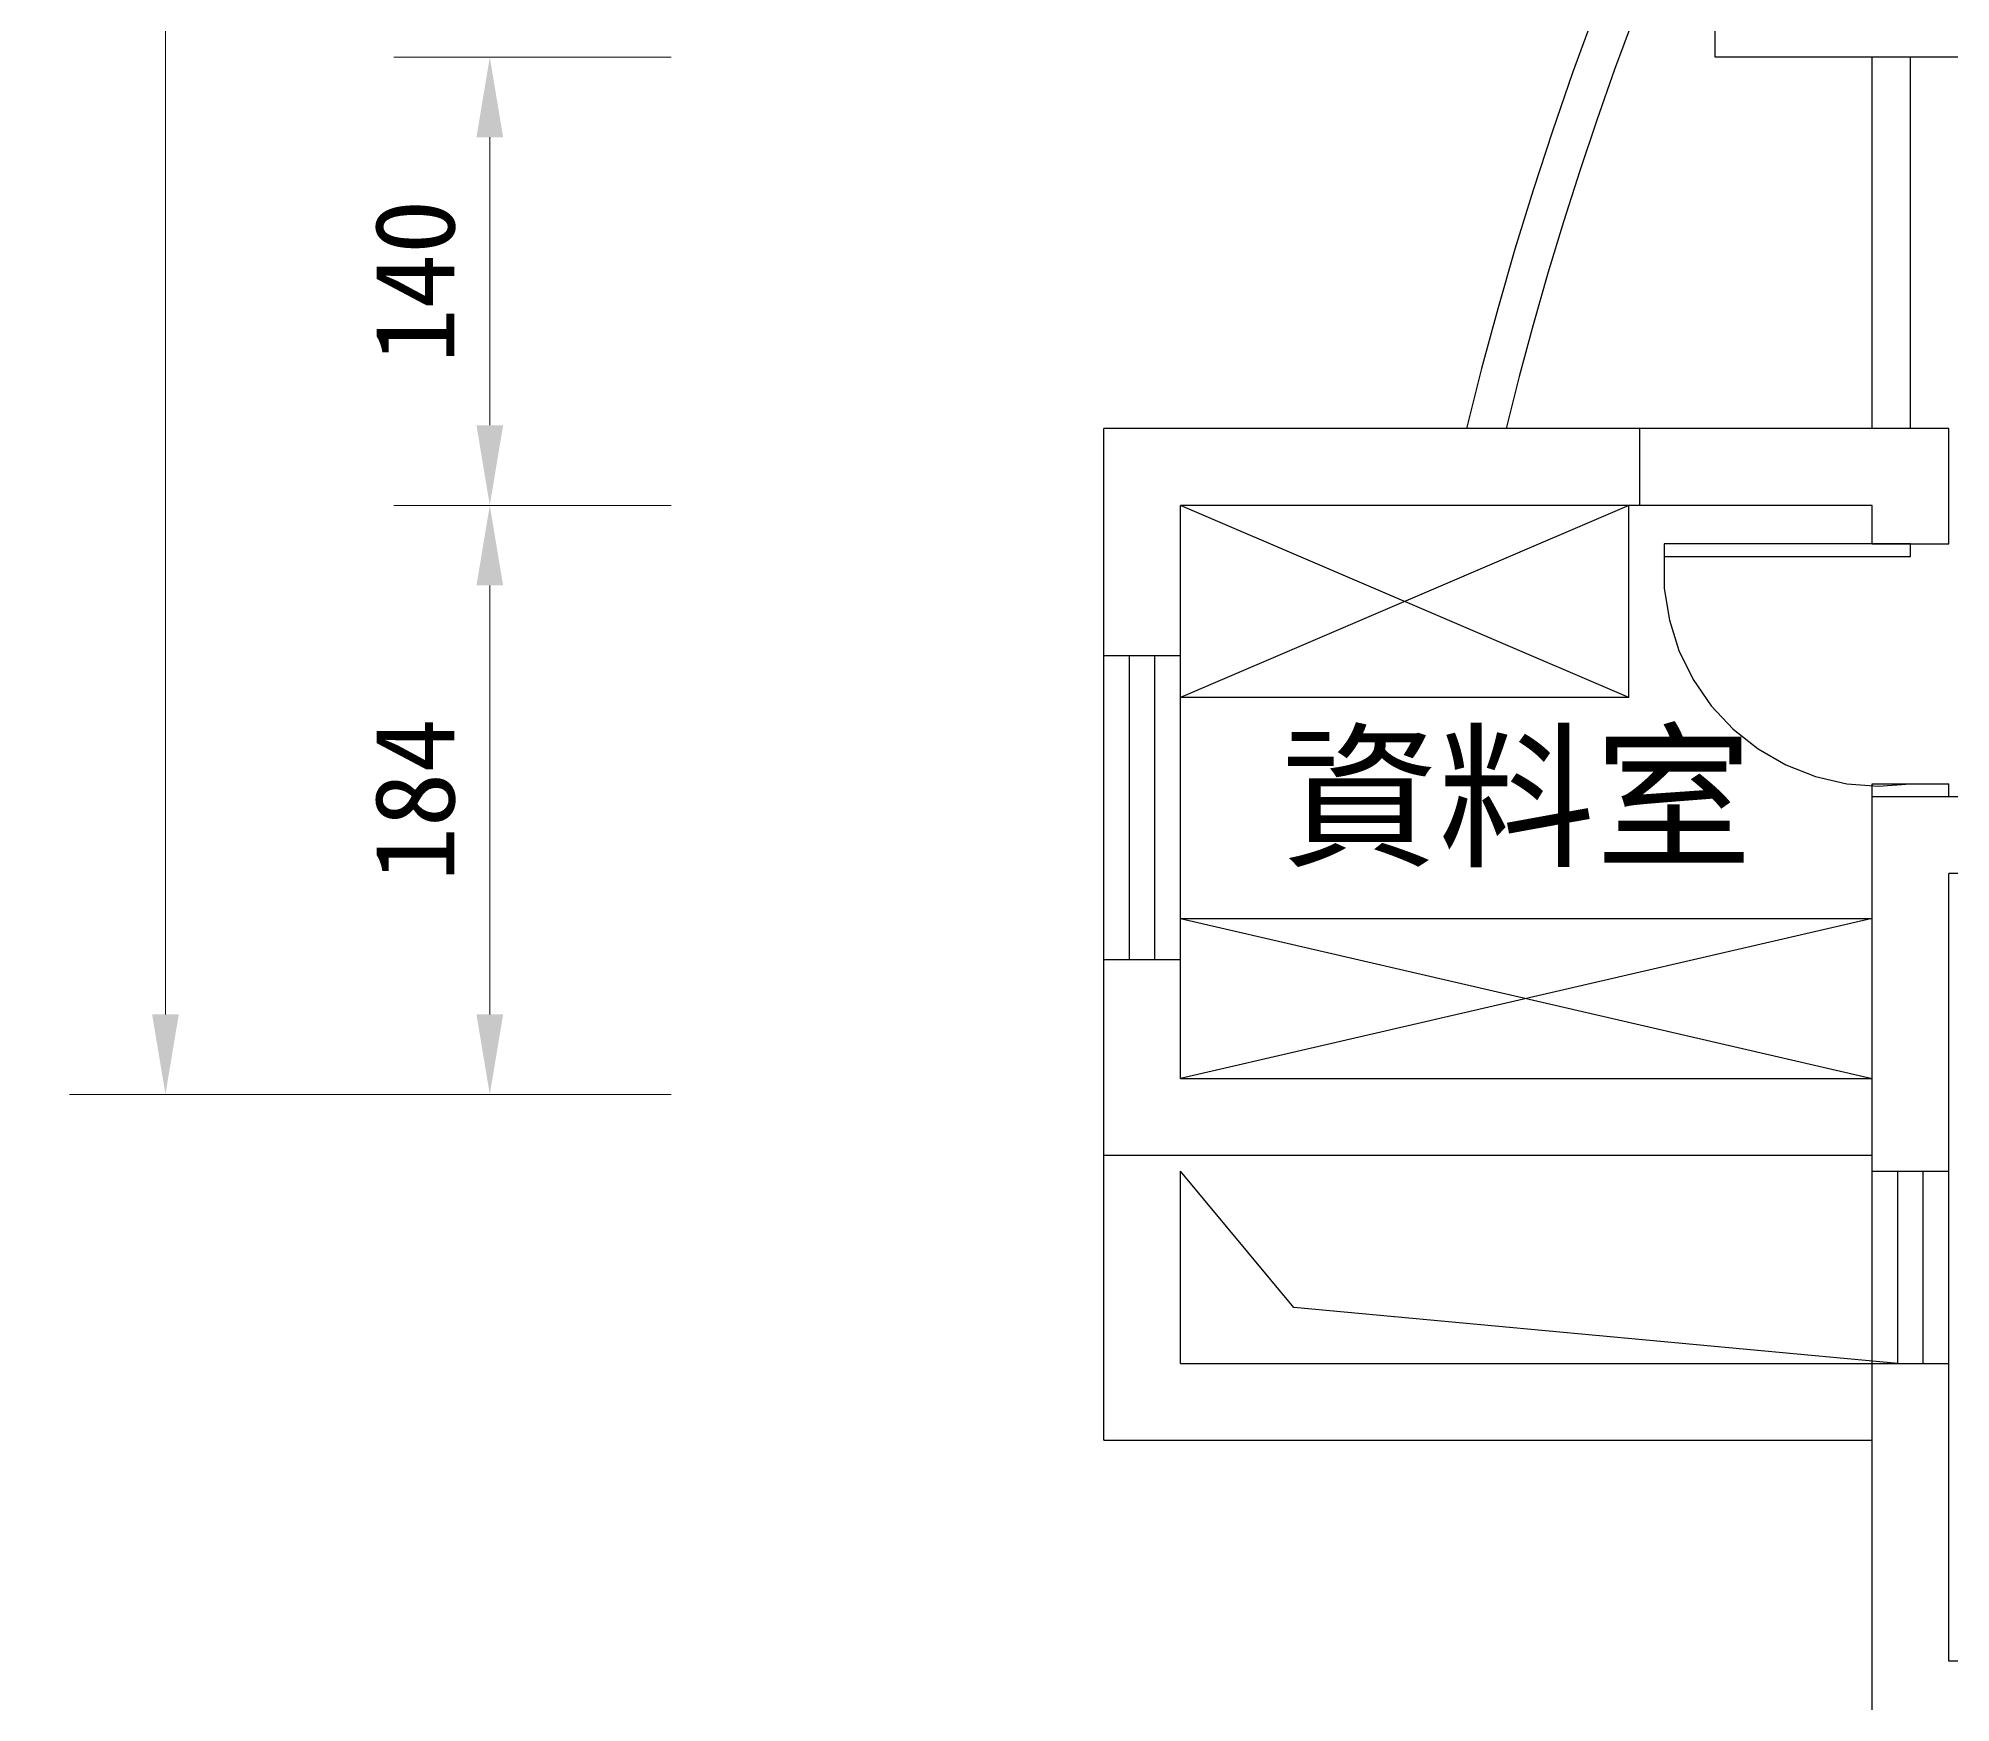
# Model space of a CAD drawing. Header units: centimetres. Extents: x 1966 to 8787, y 7398 to 12383.
# Drawn here: x 5831 to 6428, y 10818 to 11338 of the extents above; entities that cross this region are included whole.
import ezdxf

# ---------------------------------------------------------------- set-up
doc = ezdxf.new("R2010")
doc.units = ezdxf.units.CM
doc.header["$PDMODE"] = 35
doc.styles.get("Standard").update_dxf_attribs({"font": 'arial.ttf', "height": 10})
doc.styles.add('文2.5', font='kaiu.ttf', dxfattribs={"height": 2.5})
doc.dimstyles.new('DIM2.5', dxfattribs={"dimtxt": 2.5, "dimasz": 2.5, "dimexe": 3, "dimexo": 1, "dimgap": 1, "dimtad": 1, "dimdec": 1, "dimdsep": 46, "dimtxsty": '文2.5', "dimcen": 0, "dimadec": 0, "dimazin": 0, "dimtfac": 1, "dimtdec": 1, "dimtmove": 0, "dimatfit": 3, "dimfxl": 1, "dimlwd": 15, "dimlwe": 15, "dimarcsym": 0})

# ---------------------------------------------------------------- blocks, each defined once
blk = doc.blocks.new('*D75')
at = {"color": 0, "linetype": 'Continuous', "lineweight": 15, "transparency": 16777216}
for p, q in [((6028.36, 11192.49), (5941.74, 11192.49)), ((5971.74, 11033.49), (5971.74, 11167.49)), ((6028.36, 11008.49), (5941.74, 11008.49))]:
    blk.add_line(p, q, dxfattribs=at)
at = {"color": 0, "transparency": 16777216}
for points in [[(5967.58, 11167.49), (5975.91, 11167.49), (5971.74, 11192.49)], [(5967.58, 11033.49), (5975.91, 11033.49), (5971.74, 11008.49)]]:
    blk.add_solid(points, dxfattribs=at)
at = {"layer": 'DEFPOINTS', "color": 0, "transparency": 16777216}
for p in [(5971.74, 11192.49), (6038.36, 11192.49), (6038.36, 11008.49)]:
    blk.add_point(p, dxfattribs=at)
at = {"color": 0, "transparency": 16777216, "insert": (5948.41, 11100.49), "char_height": 25, "attachment_point": 5, "rotation": 90, "style": '文2.5'}
blk.add_mtext('184', dxfattribs=at)
blk = doc.blocks.new('*D76')
at = {"color": 0, "linetype": 'Continuous', "lineweight": 15, "transparency": 16777216}
for p, q in [((6028.36, 11332.49), (5941.74, 11332.49)), ((5971.74, 11217.49), (5971.74, 11307.49)), ((6028.36, 11192.49), (5941.74, 11192.49))]:
    blk.add_line(p, q, dxfattribs=at)
at = {"color": 0, "transparency": 16777216}
for points in [[(5967.58, 11307.49), (5975.91, 11307.49), (5971.74, 11332.49)], [(5967.58, 11217.49), (5975.91, 11217.49), (5971.74, 11192.49)]]:
    blk.add_solid(points, dxfattribs=at)
at = {"layer": 'DEFPOINTS', "color": 0, "transparency": 16777216}
for p in [(5971.74, 11332.49), (6038.36, 11332.49), (6038.36, 11192.49)]:
    blk.add_point(p, dxfattribs=at)
at = {"color": 0, "transparency": 16777216, "insert": (5948.41, 11262.49), "char_height": 25, "attachment_point": 5, "rotation": 90, "style": '文2.5'}
blk.add_mtext('140', dxfattribs=at)
blk = doc.blocks.new('*D94')
at = {"color": 0, "linetype": 'Continuous', "lineweight": 15, "transparency": 16777216}
for p, q in [((6028.3, 12042.49), (5840.43, 12042.49)), ((5870.43, 11033.49), (5870.43, 12017.49)), ((6028.36, 11008.49), (5840.43, 11008.49))]:
    blk.add_line(p, q, dxfattribs=at)
at = {"color": 0, "transparency": 16777216}
for points in [[(5866.27, 12017.49), (5874.6, 12017.49), (5870.43, 12042.49)], [(5866.27, 11033.49), (5874.6, 11033.49), (5870.43, 11008.49)]]:
    blk.add_solid(points, dxfattribs=at)
at = {"layer": 'DEFPOINTS', "color": 0, "transparency": 16777216}
for p in [(5870.43, 12042.49), (6038.3, 12042.49), (6038.36, 11008.49)]:
    blk.add_point(p, dxfattribs=at)
at = {"color": 0, "transparency": 16777216, "insert": (5847.1, 11525.49), "char_height": 25, "attachment_point": 5, "rotation": 90, "style": '文2.5'}
blk.add_mtext('1034', dxfattribs=at)

msp = doc.modelspace()

# ---------------------------------------------------------------- linework, layer by layer
for p, q in [((6354.51, 11332.49), (6354.51, 11406.15)), ((6316.62, 11345.74), (6309.97, 11327.59)), ((6328.89, 11344.29), (6323.08, 11328.6)), ((6403.51, 11332.49), (6354.51, 11332.49)), ((6403.51, 11216.49), (6403.51, 11332.49)), ((6415.51, 11332.49), (6403.51, 11332.49)), ((6415.51, 11216.49), (6415.51, 11332.49)), ((6546.51, 11332.49), (6415.51, 11332.49)), ((6309.97, 11327.59), (6303.64, 11309.32)), ((6323.08, 11328.6), (6317.51, 11312.81)), ((6303.64, 11309.32), (6297.63, 11290.95)), ((6317.51, 11312.81), (6312.18, 11296.94)), ((6312.18, 11296.94), (6307.09, 11281)), ((6297.63, 11290.95), (6291.95, 11272.47)), ((6307.09, 11281), (6302.24, 11264.98)), ((6291.95, 11272.47), (6286.58, 11253.9)), ((6302.24, 11264.98), (6297.64, 11248.88)), ((6286.58, 11253.9), (6281.54, 11235.24)), ((6297.64, 11248.88), (6293.28, 11232.72)), ((6281.54, 11235.24), (6276.82, 11216.49)), ((6293.28, 11232.72), (6289.17, 11216.49)), ((6276.82, 11216.49), (6163.51, 11216.49)), ((6163.51, 11145.49), (6163.51, 11216.49)), ((6289.17, 11216.49), (6276.82, 11216.49)), ((6330.96, 11216.49), (6289.17, 11216.49)), ((6330.96, 11192.49), (6330.96, 11216.49)), ((6403.51, 11216.49), (6330.96, 11216.49)), ((6415.51, 11216.49), (6403.51, 11216.49)), ((6427.51, 11216.49), (6415.51, 11216.49)), ((6427.51, 11180.49), (6427.51, 11216.49)), ((6187.51, 11145.49), (6187.51, 11192.49)), ((6330.96, 11192.49), (6187.51, 11192.49)), ((6327.51, 11132.49), (6187.51, 11192.49)), ((6327.51, 11192.49), (6187.51, 11132.49)), ((6327.51, 11192.49), (6187.51, 11192.49)), ((6187.51, 11145.49), (6187.51, 11192.49)), ((6327.51, 11132.49), (6327.51, 11192.49)), ((6330.96, 11192.49), (6327.51, 11192.49)), ((6403.51, 11192.49), (6330.96, 11192.49)), ((6403.51, 11180.49), (6403.51, 11192.49)), ((6338.51, 11180.49), (6338.51, 11176.49)), ((6403.51, 11180.49), (6338.51, 11180.49)), ((6403.51, 11180.49), (6427.51, 11180.49)), ((6415.51, 11180.49), (6403.51, 11180.49)), ((6415.51, 11176.49), (6415.51, 11180.49)), ((6338.51, 11176.49), (6415.51, 11176.49)), ((6338.51, 11176.49), (6338.61, 11166.5)), ((6338.61, 11166.5), (6340.18, 11156.64)), ((6340.18, 11156.64), (6343.19, 11147.11)), ((6343.19, 11147.11), (6347.58, 11138.14)), ((6171.51, 11145.49), (6163.51, 11145.49)), ((6163.51, 11050.49), (6163.51, 11145.49)), ((6171.51, 11050.49), (6171.51, 11145.49)), ((6179.51, 11145.49), (6171.51, 11145.49)), ((6179.51, 11050.49), (6179.51, 11145.49)), ((6187.51, 11145.49), (6179.51, 11145.49)), ((6187.51, 11050.49), (6187.51, 11145.49)), ((6187.51, 11132.49), (6187.51, 11145.49)), ((6347.58, 11138.14), (6353.25, 11129.91)), ((6327.51, 11132.49), (6187.51, 11132.49)), ((6353.25, 11129.91), (6360.07, 11122.62)), ((6360.07, 11122.62), (6367.89, 11116.41)), ((6367.89, 11116.41), (6376.55, 11111.42)), ((6376.55, 11111.42), (6385.85, 11107.78)), ((6385.85, 11107.78), (6395.59, 11105.54)), ((6395.59, 11105.54), (6405.55, 11104.78)), ((6403.51, 11105.49), (6427.51, 11105.49)), ((6403.51, 11101.49), (6403.51, 11105.49)), ((6405.55, 11104.78), (6415.51, 11105.49)), ((6427.51, 11101.49), (6427.51, 11105.49)), ((6427.51, 11101.49), (6403.51, 11101.49)), ((6403.51, 11013.49), (6403.51, 11101.49)), ((6457.51, 11101.49), (6427.51, 11101.49)), ((6457.51, 11077.49), (6427.51, 11077.49)), ((6427.51, 10984.49), (6427.51, 11077.49)), ((6187.51, 11063.49), (6403.51, 11013.49)), ((6403.51, 11063.49), (6187.51, 11013.49)), ((6187.51, 11063.49), (6403.51, 11063.49)), ((6187.51, 11050.49), (6187.51, 11063.49)), ((6403.51, 11013.49), (6403.51, 11063.49)), ((6171.51, 11050.49), (6163.51, 11050.49)), ((6163.51, 10989.49), (6163.51, 11050.49)), ((6179.51, 11050.49), (6171.51, 11050.49)), ((6187.51, 11050.49), (6179.51, 11050.49)), ((6187.51, 11013.49), (6187.51, 11050.49)), ((6187.51, 11013.49), (6187.51, 11050.49)), ((6187.51, 11013.49), (6403.51, 11013.49)), ((6187.51, 11013.49), (6403.51, 11013.49)), ((6403.51, 10989.49), (6403.51, 11013.49)), ((6163.51, 10989.49), (6403.51, 10989.49)), ((6163.51, 10900.49), (6163.51, 10989.49)), ((6403.51, 10984.49), (6403.51, 10989.49)), ((6222.86, 10941.89), (6187.51, 10984.49)), ((6187.51, 10924.49), (6187.51, 10984.49)), ((6403.51, 10984.49), (6411.51, 10984.49)), ((6403.51, 10924.49), (6403.51, 10984.49)), ((6411.51, 10924.49), (6411.51, 10984.49)), ((6411.51, 10984.49), (6419.51, 10984.49)), ((6419.51, 10924.49), (6419.51, 10984.49)), ((6419.51, 10984.49), (6427.51, 10984.49)), ((6427.51, 10924.49), (6427.51, 10984.49)), ((6411.51, 10924.49), (6222.86, 10941.89)), ((6187.51, 10924.49), (6403.51, 10924.49)), ((6403.51, 10924.49), (6411.51, 10924.49)), ((6403.51, 10900.49), (6403.51, 10924.49)), ((6411.51, 10924.49), (6419.51, 10924.49)), ((6419.51, 10924.49), (6427.51, 10924.49)), ((6427.51, 10831.49), (6427.51, 10924.49)), ((6163.51, 10900.49), (6403.51, 10900.49)), ((6403.51, 10807.49), (6403.51, 10900.49)), ((6457.51, 10831.49), (6427.51, 10831.49))]:
    msp.add_line(p, q)

# ---------------------------------------------------------------- texts
msp.add_text('資料室', height=36).set_placement((6218.75, 11083.39))

# ---------------------------------------------------------------- dimensions: what is measured, and where the dimension line sits
for base, p1, p2, picture, middle in [((5870.43, 12042.49), (6038.36, 11008.49), (6038.3, 12042.49), '*D94', (5847.1, 11525.49)), ((5971.74, 11332.49), (6038.36, 11192.49), (6038.36, 11332.49), '*D76', (5948.41, 11262.49)), ((5971.74, 11192.49), (6038.36, 11008.49), (6038.36, 11192.49), '*D75', (5948.41, 11100.49))]:
    dim = msp.add_linear_dim(base=base, p1=p1, p2=p2, angle=90, dimstyle='DIM2.5')
    dim.commit()
    dim.dimension.update_dxf_attribs({"geometry": picture, "text_midpoint": middle})

doc.saveas('drawing.dxf')
